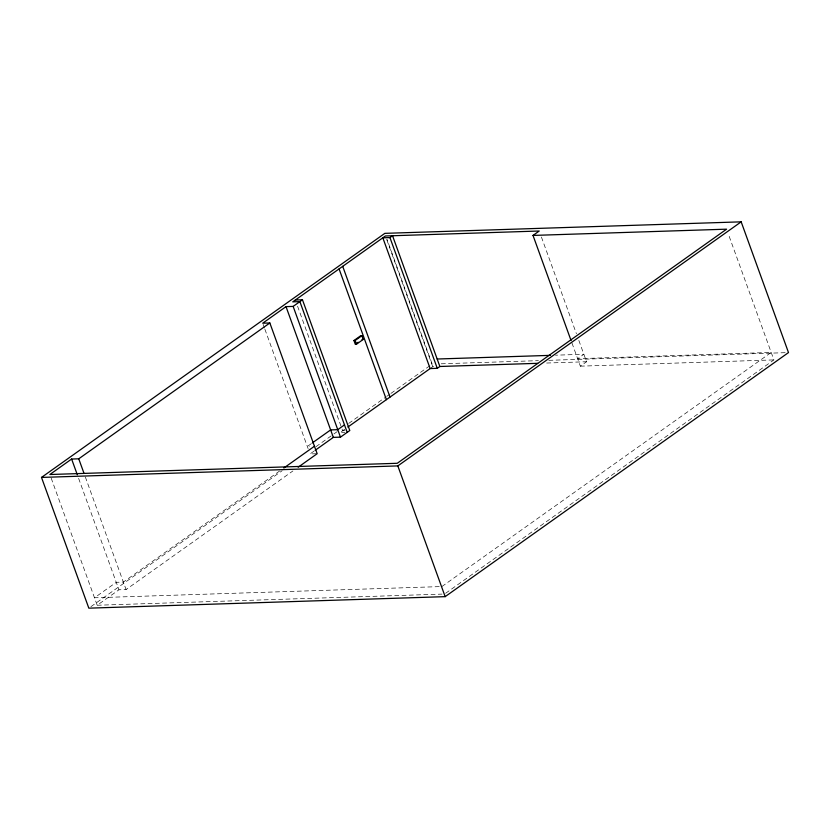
<?xml version="1.0" encoding="UTF-8"?>
<svg xmlns="http://www.w3.org/2000/svg" width="830" height="830" viewBox="0 0 830 830"><rect width="100%" height="100%" fill="white"/><g stroke="black" fill="none" stroke-linecap="round" stroke-linejoin="round"><path stroke-width="0.62" stroke-dasharray="4.15 3.11" d="M311.385 443.594L307.339 446.467L309.714 446.395M279.627 471.004L123.369 582.079L116.242 582.318L94.496 597.776L439.298 586.634M90.937 606.657L282.148 470.735M315.96 446.696L332.861 434.681M333.919 433.934L337.084 431.683M348.704 423.414L385.68 397.134M386.739 396.377L389.913 394.126M390.961 393.379L432.171 364.09L387.029 239.403M51.19 478.132L97.203 605.246L118.949 589.788L126.077 589.559L292.886 470.973M314.093 451.064L310.036 453.937L317.164 453.709M344.751 429.266L340.072 432.586L344.824 432.44M430.148 368.562L432.741 366.715L435.117 366.642M571.953 342.987L580.346 366.165L586.561 361.745L578.603 339.771M441.882 586.551L771.205 352.439L577.639 358.695L583.853 354.275L555.54 355.188M445.648 593.274L773.913 359.909L728.335 234.008M441.238 363.799L538.421 360.656M548.786 360.324L785.906 352.657M546.669 363.032L586.561 361.745M580.346 366.165L773.913 359.909M345.041 430.677L342.666 430.749L297.524 306.062M97.203 605.246L442.006 594.104M541.419 237.048L576.414 333.733M386.728 239.611L432.741 366.715M263.151 324.416L264.459 328.037M264.905 329.251L308.106 448.605M85.314 476.939L126.077 589.559M78.622 478.381L118.949 589.788"/><path stroke-width="1.25" d="M41.5 477.426L384.84 233.355L741.169 221.838L788.5 352.574L445.16 596.646L88.831 608.162L41.5 477.426L397.829 465.91L741.169 221.838M298.167 467.217L317.164 453.709L269.843 322.974L78.746 458.814L71.619 459.042L49.873 474.511L397.259 463.285L726.582 229.173L533.016 235.43L571.071 340.57M315.11 450.337L333.338 437.379L340.466 437.151L349.793 430.521L302.462 299.786L293.146 306.405L286.018 306.633L262.716 323.202L269.843 322.974M439.869 366.487L437.275 368.323L430.148 368.562L382.827 237.816L389.944 237.588L392.538 235.751L439.869 366.487L537.664 363.322M353.943 340.539L360.677 335.756L361.859 335.714L363.208 339.449L356.475 344.243L355.292 344.274L353.943 340.539L355.126 340.507L361.859 335.714M356.257 343.599L358.176 342.23M533.016 235.43L539.23 231.01L385.411 235.979L292.751 301.85L299.879 301.622L347.199 432.357M312.402 442.867L330.641 429.909L337.769 429.67L344.502 424.887M283.85 468.006L314.466 446.239M347.874 427.045L430.148 368.562M295.335 300.014L302.462 299.786M362.025 339.491L363.208 339.449M437.161 359.017L550.394 355.354M389.944 237.588L437.275 368.323M342.707 266.337L390.027 397.072M339.076 268.92L386.407 399.655M355.126 340.507L356.475 344.243M397.829 465.91L445.16 596.646M293.146 306.405L340.466 437.151M286.018 306.633L333.338 437.379M78.746 458.814L83.996 473.318M71.619 459.042L77.315 474.76"/></g></svg>
